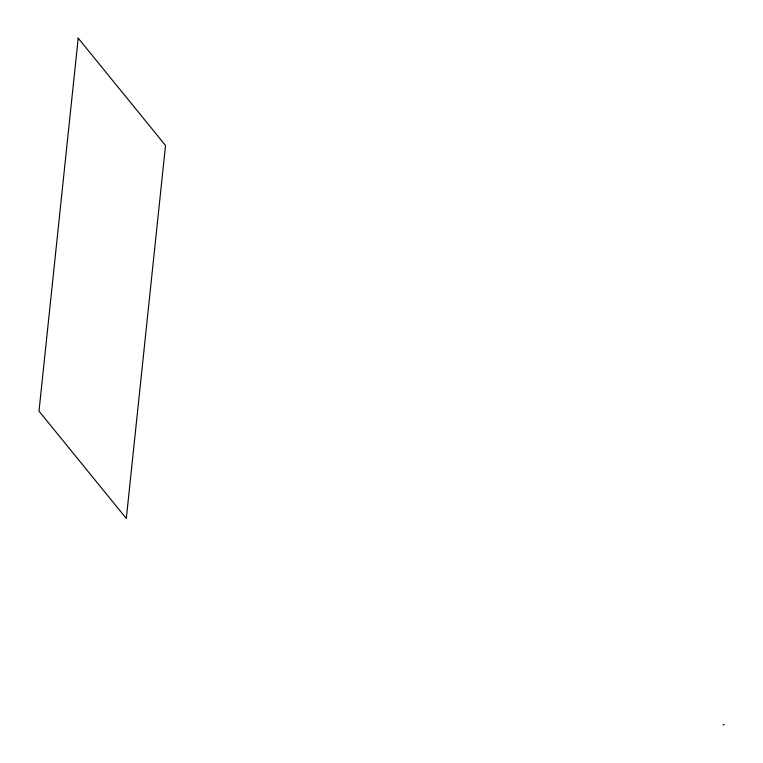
<?xml version="1.0" encoding="UTF-8"?>
<svg xmlns="http://www.w3.org/2000/svg" width="763" height="763" viewBox="0 0 763 763"><rect width="100%" height="100%" fill="white"/><g stroke="black" fill="none" stroke-linecap="round" stroke-linejoin="round"><path stroke-width="1.14" d="M78.198 38.15L38.999 411.143L126.315 518.468L165.514 145.475L78.198 38.15M723.877 724.697L723.314 724.669L723.877 724.697"/></g></svg>
